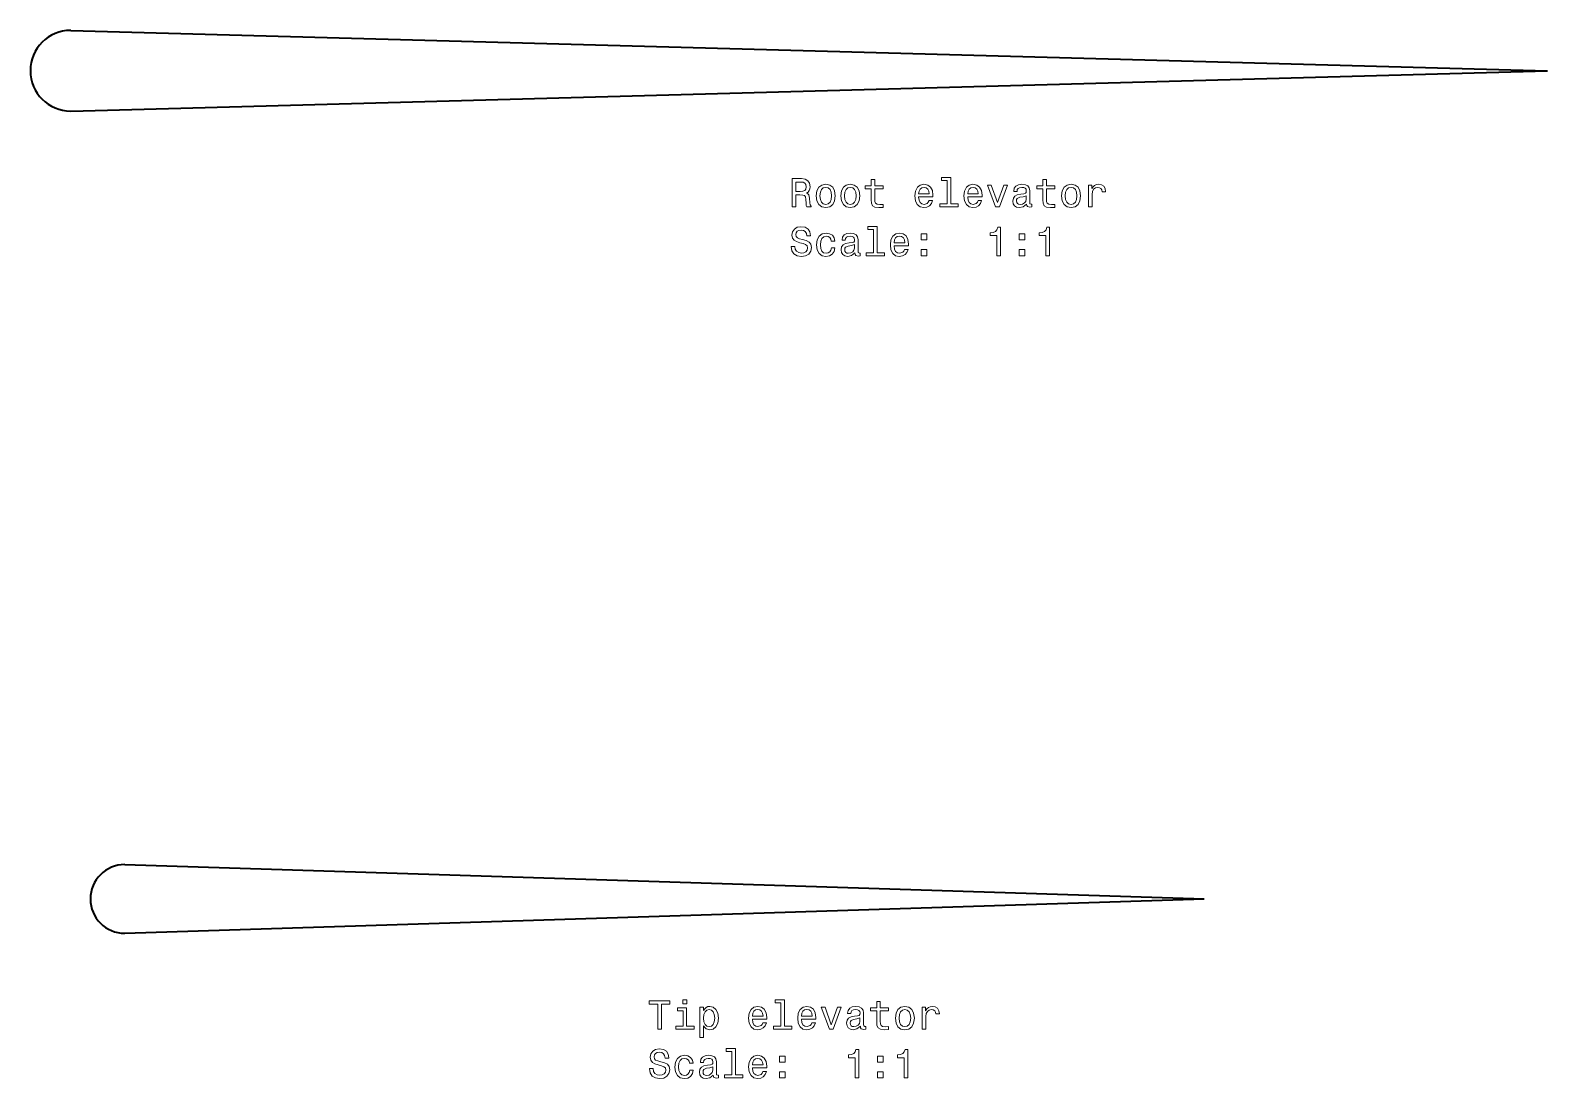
# Model space of a CAD drawing. Extents: x 54 to 241, y 34 to 164.
import ezdxf

# ---------------------------------------------------------------- set-up
doc = ezdxf.new("R2010")
doc.units = 0

msp = doc.modelspace()

# ---------------------------------------------------------------- linework, layer by layer
at = {"color": 7, "lineweight": 35}
for p, q in [((58.66053, 164.019287), (241.460541, 159.019287)), ((58.66053, 154.019287), (241.460541, 159.019287)), ((65.345322, 60.729946), (198.945328, 56.479946)), ((65.345322, 52.229946), (198.945328, 56.479946))]:
    msp.add_line(p, q, dxfattribs=at)
at = {"color": 7, "lineweight": 13}
for points in [[(147.953903, 142.162659), (148.422928, 142.162659), (148.422928, 143.64032), (148.902023, 143.64032), (149.255051, 143.625198), (149.476959, 143.554596), (149.597992, 143.388168), (149.648422, 143.090607), (149.673645, 142.636719), (149.703903, 142.339172), (149.76442, 142.162659), (150.293961, 142.162659), (150.293961, 142.258484), (150.177963, 142.399689), (150.137619, 142.661942), (150.102325, 143.226776), (150.016586, 143.64537), (149.900589, 143.776489), (149.71904, 143.872314), (149.920761, 143.998398), (150.061966, 144.174911), (150.152756, 144.396805), (150.183014, 144.664093), (150.112411, 145.087738), (149.910675, 145.405457), (149.57782, 145.597092), (149.123932, 145.662659), (147.953903, 145.662659)], [(148.992813, 145.233978), (149.300446, 145.20372), (149.517303, 145.10791), (149.653473, 144.931396), (149.698853, 144.654007), (149.648422, 144.361511), (149.512268, 144.184998), (149.280273, 144.094208), (148.962555, 144.069), (148.422928, 144.069), (148.422928, 145.233978)], [(150.939499, 143.514236), (151.020187, 142.898972), (151.252167, 142.445084), (151.620331, 142.162659), (152.114563, 142.066833), (152.60376, 142.162659), (152.971909, 142.440033), (153.203903, 142.893921), (153.289642, 143.514236), (153.203903, 144.129517), (152.971909, 144.588455), (152.60376, 144.865829), (152.114563, 144.96669), (151.620331, 144.865829), (151.252167, 144.583405), (151.020187, 144.129517)], [(153.975525, 143.514236), (154.056213, 142.898972), (154.288193, 142.445084), (154.656357, 142.162659), (155.150589, 142.066833), (155.639786, 142.162659), (156.007935, 142.440033), (156.239929, 142.893921), (156.325668, 143.514236), (156.239929, 144.129517), (156.007935, 144.588455), (155.639786, 144.865829), (155.150589, 144.96669), (154.656357, 144.865829), (154.288193, 144.583405), (154.056213, 144.129517)], [(157.737762, 144.401855), (157.737762, 143.045227), (157.768021, 142.606461), (157.909241, 142.303864), (158.19165, 142.12735), (158.670761, 142.066833), (159.195251, 142.092056), (159.195251, 142.475342), (158.811966, 142.445084), (158.463989, 142.485428), (158.27739, 142.611511), (158.196701, 142.823318), (158.181564, 143.120865), (158.181564, 144.401855), (159.195251, 144.401855), (159.195251, 144.78009), (158.181564, 144.78009), (158.181564, 145.571884), (157.737762, 145.571884), (157.737762, 144.78009), (156.971191, 144.78009), (156.971191, 144.401855)], [(163.603043, 143.388168), (165.37825, 143.388168), (165.383301, 143.59494), (165.302612, 144.174911), (165.080704, 144.608627), (164.727676, 144.870865), (164.258667, 144.96669), (163.799728, 144.865829), (163.446701, 144.583405), (163.219757, 144.124481), (163.139069, 143.519287), (163.214706, 142.898972), (163.44165, 142.445084), (163.789642, 142.162659), (164.24353, 142.066833), (164.636902, 142.132401), (164.959671, 142.303864), (165.196701, 142.576202), (165.33287, 142.939316), (164.894104, 142.939316), (164.803329, 142.737579), (164.672211, 142.586288), (164.299011, 142.465256), (164.011536, 142.520721), (163.794678, 142.697235), (163.653473, 142.984711), (163.603043, 143.373032)], [(167.133301, 145.410492), (167.133301, 142.535858), (166.220474, 142.535858), (166.220474, 142.162659), (168.484879, 142.162659), (168.484879, 142.535858), (167.577103, 142.535858), (167.577103, 145.783691), (166.437332, 145.783691), (166.437332, 145.410492)], [(169.675079, 143.388168), (171.450302, 143.388168), (171.455353, 143.59494), (171.374649, 144.174911), (171.152756, 144.608627), (170.799728, 144.870865), (170.330704, 144.96669), (169.871765, 144.865829), (169.518753, 144.583405), (169.291809, 144.124481), (169.211105, 143.519287), (169.286758, 142.898972), (169.513702, 142.445084), (169.861694, 142.162659), (170.315582, 142.066833), (170.708954, 142.132401), (171.031708, 142.303864), (171.268738, 142.576202), (171.404907, 142.939316), (170.966156, 142.939316), (170.875366, 142.737579), (170.744247, 142.586288), (170.371048, 142.465256), (170.083588, 142.520721), (169.86673, 142.697235), (169.725525, 142.984711), (169.675079, 143.373032)], [(173.134735, 142.162659), (173.60376, 142.162659), (174.592224, 144.870865), (174.133301, 144.870865), (173.371765, 142.687149), (172.595108, 144.870865), (172.131134, 144.870865)], [(176.96759, 142.515686), (176.96759, 142.500549), (176.992813, 142.329086), (177.068451, 142.208054), (177.386185, 142.112228), (177.633301, 142.152573), (177.633301, 142.495514), (177.52739, 142.480377), (177.386185, 142.545944), (177.360962, 142.747681), (177.360962, 144.149689), (177.300446, 144.507767), (177.123932, 144.759918), (176.816299, 144.911224), (176.382584, 144.96669), (175.958954, 144.906174), (175.646271, 144.734711), (175.449585, 144.467407), (175.384018, 144.114395), (175.384018, 144.084122), (175.78244, 144.084122), (175.817734, 144.295944), (175.92868, 144.447235), (176.110245, 144.538025), (176.367447, 144.573318), (176.614563, 144.548111), (176.791077, 144.472458), (176.896988, 144.341339), (176.932281, 144.159775), (176.912109, 143.947968), (176.831421, 143.842056), (176.6297, 143.791626), (176.25145, 143.751282), (175.817734, 143.660492), (175.510101, 143.499115), (175.328537, 143.246948), (175.273071, 142.873749), (175.323502, 142.540894), (175.479843, 142.293777), (175.731995, 142.137436), (176.079987, 142.08197), (176.549011, 142.187881)], [(178.989929, 144.401855), (178.989929, 143.045227), (179.020187, 142.606461), (179.161392, 142.303864), (179.443817, 142.12735), (179.922928, 142.066833), (180.447418, 142.092056), (180.447418, 142.475342), (180.064133, 142.445084), (179.716156, 142.485428), (179.529556, 142.611511), (179.448853, 142.823318), (179.433731, 143.120865), (179.433731, 144.401855), (180.447418, 144.401855), (180.447418, 144.78009), (179.433731, 144.78009), (179.433731, 145.571884), (178.989929, 145.571884), (178.989929, 144.78009), (178.223358, 144.78009), (178.223358, 144.401855)], [(181.299728, 143.514236), (181.380417, 142.898972), (181.612396, 142.445084), (181.98056, 142.162659), (182.474792, 142.066833), (182.963989, 142.162659), (183.332138, 142.440033), (183.564133, 142.893921), (183.649872, 143.514236), (183.564133, 144.129517), (183.332138, 144.588455), (182.963989, 144.865829), (182.474792, 144.96669), (181.98056, 144.865829), (181.612396, 144.583405), (181.380417, 144.129517)], [(184.633301, 142.162659), (185.077103, 142.162659), (185.077103, 143.710922), (185.122498, 144.084122), (185.258652, 144.351425), (185.48056, 144.512802), (185.778107, 144.568283), (186.000015, 144.532974), (186.166443, 144.432114), (186.267303, 144.260635), (186.302612, 144.028656), (186.75145, 144.028656), (186.690933, 144.437149), (186.524506, 144.72966), (186.247131, 144.906174), (185.868881, 144.96669), (185.611679, 144.926346), (185.389771, 144.825485), (185.193085, 144.654007), (185.036758, 144.422028), (185.036758, 144.870865), (184.633301, 144.870865)], [(151.393387, 143.519287), (151.438766, 143.973175), (151.579987, 144.300995), (151.806931, 144.502716), (152.114563, 144.573318), (152.41716, 144.502716), (152.644104, 144.30603), (152.785309, 143.973175), (152.835754, 143.519287), (152.785309, 143.060349), (152.644104, 142.727493), (152.41716, 142.525772), (152.114563, 142.460205), (151.806931, 142.525772), (151.579987, 142.727493), (151.438766, 143.060349)], [(154.429413, 143.519287), (154.474792, 143.973175), (154.616013, 144.300995), (154.842957, 144.502716), (155.150589, 144.573318), (155.453186, 144.502716), (155.68013, 144.30603), (155.821335, 143.973175), (155.871765, 143.519287), (155.821335, 143.060349), (155.68013, 142.727493), (155.453186, 142.525772), (155.150589, 142.460205), (154.842957, 142.525772), (154.616013, 142.727493), (154.474792, 143.060349)], [(163.603043, 143.761368), (163.658508, 144.109344), (163.794678, 144.366547), (164.00145, 144.522888), (164.273788, 144.578369), (164.541077, 144.522888), (164.747849, 144.366547), (164.873932, 144.109344), (164.919327, 143.761368)], [(169.675079, 143.761368), (169.73056, 144.109344), (169.86673, 144.366547), (170.073502, 144.522888), (170.34584, 144.578369), (170.613129, 144.522888), (170.819901, 144.366547), (170.945984, 144.109344), (170.991364, 143.761368)], [(176.91716, 143.110779), (176.856644, 142.848541), (176.695251, 142.646805), (176.453186, 142.515686), (176.15564, 142.470291), (175.963989, 142.495514), (175.82782, 142.576202), (175.742096, 142.717407), (175.716873, 142.914093), (175.737045, 143.090607), (175.817734, 143.21669), (176.140503, 143.35791), (176.549011, 143.418427), (176.91716, 143.539459)], [(181.753616, 143.519287), (181.799011, 143.973175), (181.940216, 144.300995), (182.16716, 144.502716), (182.474792, 144.573318), (182.77739, 144.502716), (183.004333, 144.30603), (183.145538, 143.973175), (183.195984, 143.519287), (183.145538, 143.060349), (183.004333, 142.727493), (182.77739, 142.525772), (182.474792, 142.460205), (182.16716, 142.525772), (181.940216, 142.727493), (181.799011, 143.060349)], [(148.281708, 137.270721), (147.822784, 137.270721), (147.923645, 136.736145), (148.175812, 136.342773), (148.564133, 136.105743), (149.088623, 136.020004), (149.608078, 136.100693), (149.996414, 136.322601), (150.24353, 136.670578), (150.334305, 137.129517), (150.258652, 137.54306), (150.046844, 137.810349), (149.703903, 137.986862), (149.244965, 138.117996), (148.851593, 138.213806), (148.594391, 138.324768), (148.448135, 138.486145), (148.402756, 138.738312), (148.448135, 138.965256), (148.579269, 139.136719), (148.780991, 139.252716), (149.058365, 139.29306), (149.34079, 139.24263), (149.562698, 139.106461), (149.708954, 138.879517), (149.779556, 138.571884), (150.23848, 138.571884), (150.23848, 138.58197), (150.157791, 139.05603), (149.920761, 139.409058), (149.547562, 139.630966), (149.043243, 139.706604), (148.589355, 139.630966), (148.236328, 139.419144), (148.009384, 139.091339), (147.92868, 138.667709), (147.994247, 138.289459), (148.185898, 138.032257), (148.48848, 137.860779), (148.902023, 137.72966), (149.310532, 137.613663), (149.618164, 137.502716), (149.804764, 137.341339), (149.870331, 137.079086), (149.809814, 136.811798), (149.653473, 136.610062), (149.416443, 136.483978), (149.108795, 136.443634), (148.765869, 136.499115), (148.503616, 136.660492), (148.337189, 136.922745)], [(158.025223, 139.363663), (158.025223, 136.489029), (157.112411, 136.489029), (157.112411, 136.115829), (159.376816, 136.115829), (159.376816, 136.489029), (158.46904, 136.489029), (158.46904, 139.736862), (157.329269, 139.736862), (157.329269, 139.363663)], [(173.275955, 136.115829), (173.734879, 136.115829), (173.734879, 139.641052), (173.391937, 139.641052), (173.301163, 139.333405), (173.119614, 139.126633), (172.842224, 139.0056), (172.458954, 138.965256), (172.458954, 138.607178), (173.275955, 138.607178)], [(179.347992, 136.115829), (179.806931, 136.115829), (179.806931, 139.641052), (179.463989, 139.641052), (179.373215, 139.333405), (179.19165, 139.126633), (178.914276, 139.0056), (178.530991, 138.965256), (178.530991, 138.607178), (179.347992, 138.607178)], [(152.795395, 137.926346), (153.234161, 137.926346), (153.143387, 138.329803), (152.926529, 138.647537), (152.588623, 138.844223), (152.149872, 138.919861), (151.665726, 138.819), (151.297562, 138.536575), (151.065582, 138.077652), (150.984879, 137.462372), (151.060532, 136.852142), (151.287476, 136.398254), (151.645538, 136.115829), (152.134735, 136.020004), (152.568451, 136.095657), (152.906357, 136.307465), (153.138336, 136.64032), (153.239212, 137.084122), (152.815582, 137.084122), (152.739929, 136.801712), (152.598709, 136.58989), (152.396988, 136.458771), (152.149872, 136.418427), (151.842224, 136.483978), (151.620331, 136.685715), (151.484161, 137.013519), (151.438766, 137.477509), (151.484161, 137.931396), (151.625366, 138.259201), (151.852325, 138.460938), (152.149872, 138.53154), (152.412109, 138.486145), (152.608795, 138.370148), (152.739929, 138.178513)], [(155.715424, 136.468857), (155.715424, 136.45372), (155.740646, 136.282257), (155.816299, 136.161224), (156.134018, 136.065399), (156.381134, 136.105743), (156.381134, 136.448685), (156.275223, 136.433548), (156.134018, 136.499115), (156.108795, 136.700851), (156.108795, 138.102859), (156.048279, 138.460938), (155.871765, 138.713089), (155.564133, 138.864395), (155.130417, 138.919861), (154.706787, 138.859344), (154.394104, 138.687881), (154.197418, 138.420578), (154.131851, 138.067566), (154.131851, 138.037292), (154.530273, 138.037292), (154.565582, 138.249115), (154.676529, 138.400406), (154.858078, 138.491196), (155.11528, 138.526489), (155.362411, 138.501282), (155.538925, 138.425629), (155.644821, 138.29451), (155.68013, 138.112946), (155.659958, 137.901138), (155.579269, 137.795227), (155.377533, 137.744797), (154.999298, 137.704453), (154.565582, 137.613663), (154.257935, 137.452286), (154.076385, 137.200119), (154.020905, 136.82692), (154.071335, 136.494064), (154.227676, 136.246948), (154.479843, 136.090607), (154.82782, 136.035141), (155.296844, 136.141052)], [(155.664993, 137.06395), (155.604477, 136.801712), (155.4431, 136.599976), (155.201019, 136.468857), (154.903473, 136.423462), (154.711823, 136.448685), (154.575668, 136.529373), (154.489929, 136.670578), (154.464706, 136.867264), (154.484879, 137.043777), (154.565582, 137.169861), (154.888336, 137.311081), (155.296844, 137.371597), (155.664993, 137.49263)], [(160.567017, 137.341339), (162.342224, 137.341339), (162.347275, 137.548111), (162.266586, 138.128082), (162.044678, 138.561798), (161.69165, 138.824036), (161.222641, 138.919861), (160.763702, 138.819), (160.410675, 138.536575), (160.183731, 138.077652), (160.103043, 137.472458), (160.17868, 136.852142), (160.40564, 136.398254), (160.753616, 136.115829), (161.207504, 136.020004), (161.600876, 136.085571), (161.923645, 136.257034), (162.160675, 136.529373), (162.296844, 136.892487), (161.858078, 136.892487), (161.767303, 136.69075), (161.636185, 136.539459), (161.262985, 136.418427), (160.975525, 136.473892), (160.758652, 136.650406), (160.617447, 136.937881), (160.567017, 137.326202)], [(160.567017, 137.714539), (160.622498, 138.062515), (160.758652, 138.319717), (160.965424, 138.476059), (161.237762, 138.53154), (161.505051, 138.476059), (161.711823, 138.319717), (161.837906, 138.062515), (161.883301, 137.714539)], [(163.910675, 138.072601), (164.606644, 138.072601), (164.606644, 138.824036), (163.910675, 138.824036)], [(176.054764, 138.072601), (176.750732, 138.072601), (176.750732, 138.824036), (176.054764, 138.824036)], [(163.910675, 136.115829), (164.606644, 136.115829), (164.606644, 136.867264), (163.910675, 136.867264)], [(176.054764, 136.115829), (176.750732, 136.115829), (176.750732, 136.867264), (176.054764, 136.867264)], [(131.306351, 40.373318), (131.770325, 40.373318), (131.770325, 43.449688), (132.829407, 43.449688), (132.829407, 43.873318), (130.242233, 43.873318), (130.242233, 43.449688), (131.306351, 43.449688)], [(134.902176, 43.994354), (134.433151, 43.994354), (134.433151, 43.490032), (134.902176, 43.490032)], [(146.557068, 43.621155), (146.557068, 40.746517), (145.644241, 40.746517), (145.644241, 40.373318), (147.908661, 40.373318), (147.908661, 40.746517), (147.00087, 40.746517), (147.00087, 43.994354), (145.861099, 43.994354), (145.861099, 43.621155)], [(158.413696, 42.612511), (158.413696, 41.255882), (158.443954, 40.817123), (158.585175, 40.514526), (158.867584, 40.338017), (159.346695, 40.277496), (159.871185, 40.302711), (159.871185, 40.685997), (159.4879, 40.655739), (159.139923, 40.696083), (158.953323, 40.822166), (158.872635, 41.033981), (158.857498, 41.331532), (158.857498, 42.612511), (159.871185, 42.612511), (159.871185, 42.990753), (158.857498, 42.990753), (158.857498, 43.782539), (158.413696, 43.782539), (158.413696, 42.990753), (157.647125, 42.990753), (157.647125, 42.612511)], [(134.887039, 40.746517), (134.887039, 42.990753), (133.747269, 42.990753), (133.747269, 42.612511), (134.443237, 42.612511), (134.443237, 40.746517), (133.535461, 40.746517), (133.535461, 40.373318), (135.804901, 40.373318), (135.804901, 40.746517)], [(136.985016, 42.662945), (136.985016, 43.081532), (136.541214, 43.081532), (136.541214, 39.324326), (136.985016, 39.324326), (136.985016, 40.786861), (137.141357, 40.549831), (137.317871, 40.39349), (137.761673, 40.277496), (138.185303, 40.373318), (138.518158, 40.660782), (138.735016, 41.114674), (138.81572, 41.729946), (138.735016, 42.340176), (138.518158, 42.794067), (138.185303, 43.076488), (137.761673, 43.177353), (137.519608, 43.147095), (137.312836, 43.051273), (137.136322, 42.889889)], [(137.686035, 40.675911), (137.388474, 40.741474), (137.171616, 40.943203), (137.035461, 41.271011), (136.990067, 41.729946), (137.035461, 42.183838), (137.171616, 42.511646), (137.388474, 42.708332), (137.686035, 42.778938), (137.958359, 42.708332), (138.175232, 42.506603), (138.311386, 42.178795), (138.361816, 41.729946), (138.311386, 41.276054), (138.175232, 40.943203), (137.958359, 40.741474)], [(143.02681, 41.598824), (144.802032, 41.598824), (144.807068, 41.805595), (144.726379, 42.385567), (144.504471, 42.819283), (144.151443, 43.081532), (143.682434, 43.177353), (143.223495, 43.076488), (142.870468, 42.794067), (142.643524, 42.335133), (142.562836, 41.729946), (142.638489, 41.109631), (142.865433, 40.655739), (143.213409, 40.373318), (143.667297, 40.277496), (144.060669, 40.34306), (144.383438, 40.514526), (144.620468, 40.786861), (144.756638, 41.149975), (144.317871, 41.149975), (144.227097, 40.948246), (144.095978, 40.796947), (143.722778, 40.675911), (143.435303, 40.731388), (143.218445, 40.907898), (143.07724, 41.195362), (143.02681, 41.583691)], [(143.02681, 41.972019), (143.082291, 42.320004), (143.218445, 42.577209), (143.425232, 42.733547), (143.697556, 42.789024), (143.964844, 42.733547), (144.171616, 42.577209), (144.297699, 42.320004), (144.343094, 41.972019)], [(149.098862, 41.598824), (150.874069, 41.598824), (150.87912, 41.805595), (150.798431, 42.385567), (150.576523, 42.819283), (150.223495, 43.081532), (149.754471, 43.177353), (149.295547, 43.076488), (148.94252, 42.794067), (148.715576, 42.335133), (148.634872, 41.729946), (148.710526, 41.109631), (148.937469, 40.655739), (149.285461, 40.373318), (149.739349, 40.277496), (150.132721, 40.34306), (150.45549, 40.514526), (150.69252, 40.786861), (150.828674, 41.149975), (150.389923, 41.149975), (150.299149, 40.948246), (150.168015, 40.796947), (149.794815, 40.675911), (149.507355, 40.731388), (149.290497, 40.907898), (149.149292, 41.195362), (149.098862, 41.583691)], [(149.098862, 41.972019), (149.154327, 42.320004), (149.290497, 42.577209), (149.497269, 42.733547), (149.769608, 42.789024), (150.036896, 42.733547), (150.243668, 42.577209), (150.369751, 42.320004), (150.415131, 41.972019)], [(152.558502, 40.373318), (153.027527, 40.373318), (154.016006, 43.081532), (153.557068, 43.081532), (152.795547, 40.897812), (152.01889, 43.081532), (151.554901, 43.081532)], [(156.391357, 40.726345), (156.391357, 40.711212), (156.41658, 40.539745), (156.492233, 40.418705), (156.809952, 40.322884), (157.057068, 40.363232), (157.057068, 40.706169), (156.951157, 40.69104), (156.809952, 40.756603), (156.784729, 40.958332), (156.784729, 42.360348), (156.724213, 42.718418), (156.547699, 42.970581), (156.240067, 43.121876), (155.806351, 43.177353), (155.382721, 43.116833), (155.070038, 42.945362), (154.873352, 42.678074), (154.807785, 42.325047), (154.807785, 42.294788), (155.206207, 42.294788), (155.241501, 42.506603), (155.352463, 42.657898), (155.534012, 42.748676), (155.791214, 42.783981), (156.03833, 42.758766), (156.214844, 42.683117), (156.320755, 42.551991), (156.356064, 42.370438), (156.335892, 42.158619), (156.255188, 42.052711), (156.053467, 42.002281), (155.675232, 41.961933), (155.241501, 41.871155), (154.933868, 41.709774), (154.752319, 41.457611), (154.696838, 41.084412), (154.747269, 40.75156), (154.90361, 40.50444), (155.155777, 40.348103), (155.503754, 40.292625), (155.972778, 40.398533)], [(156.340927, 41.321445), (156.280411, 41.059196), (156.119034, 40.857468), (155.876953, 40.726345), (155.579407, 40.680954), (155.387756, 40.706169), (155.251587, 40.786861), (155.165863, 40.928074), (155.14064, 41.12476), (155.160812, 41.301273), (155.241501, 41.427353), (155.56427, 41.568562), (155.972778, 41.629082), (156.340927, 41.750118)], [(160.723495, 41.724903), (160.804184, 41.109631), (161.036179, 40.655739), (161.404327, 40.373318), (161.89856, 40.277496), (162.387756, 40.373318), (162.75592, 40.650696), (162.9879, 41.104588), (163.073639, 41.724903), (162.9879, 42.340176), (162.75592, 42.79911), (162.387756, 43.076488), (161.89856, 43.177353), (161.404327, 43.076488), (161.036179, 42.794067), (160.804184, 42.340176)], [(161.177383, 41.729946), (161.222778, 42.183838), (161.363983, 42.511646), (161.590927, 42.713375), (161.89856, 42.783981), (162.201157, 42.713375), (162.428101, 42.516689), (162.569305, 42.183838), (162.619751, 41.729946), (162.569305, 41.271011), (162.428101, 40.93816), (162.201157, 40.736431), (161.89856, 40.670868), (161.590927, 40.736431), (161.363983, 40.93816), (161.222778, 41.271011)], [(164.057068, 40.373318), (164.50087, 40.373318), (164.50087, 41.921589), (164.546265, 42.294788), (164.682434, 42.56208), (164.904327, 42.723461), (165.201874, 42.778938), (165.423782, 42.743633), (165.59021, 42.642769), (165.691071, 42.471302), (165.726379, 42.239311), (166.175217, 42.239311), (166.1147, 42.647812), (165.948273, 42.940319), (165.670898, 43.116833), (165.292664, 43.177353), (165.035461, 43.137005), (164.813553, 43.03614), (164.616867, 42.864674), (164.460526, 42.632683), (164.460526, 43.081532), (164.057068, 43.081532)], [(130.741501, 35.481388), (130.282578, 35.481388), (130.383438, 34.946804), (130.635605, 34.553432), (131.023926, 34.316402), (131.548416, 34.230667), (132.067871, 34.311359), (132.456207, 34.53326), (132.703323, 34.881245), (132.794098, 35.340176), (132.718445, 35.753723), (132.506638, 36.021011), (132.163696, 36.197525), (131.704758, 36.328651), (131.311386, 36.424473), (131.054184, 36.535423), (130.907928, 36.696804), (130.862549, 36.948967), (130.907928, 37.175911), (131.039063, 37.347382), (131.240784, 37.463375), (131.518158, 37.503723), (131.800583, 37.453289), (132.022491, 37.317123), (132.168747, 37.090176), (132.239349, 36.782539), (132.698273, 36.782539), (132.698273, 36.792625), (132.617584, 37.266689), (132.380554, 37.619717), (132.007355, 37.841618), (131.503036, 37.917267), (131.049149, 37.841618), (130.696121, 37.629803), (130.469177, 37.301994), (130.388474, 36.878361), (130.454041, 36.500118), (130.645691, 36.242916), (130.948273, 36.071445), (131.361816, 35.940323), (131.770325, 35.824326), (132.077957, 35.713375), (132.264557, 35.551994), (132.330124, 35.289745), (132.269608, 35.022453), (132.113266, 34.820724), (131.876236, 34.694645), (131.568588, 34.654297), (131.225662, 34.709774), (130.963409, 34.871159), (130.796982, 35.133404)], [(140.485016, 37.574326), (140.485016, 34.699688), (139.572205, 34.699688), (139.572205, 34.326488), (141.836609, 34.326488), (141.836609, 34.699688), (140.928833, 34.699688), (140.928833, 37.947525), (139.789063, 37.947525), (139.789063, 37.574326)], [(155.735748, 34.326488), (156.194672, 34.326488), (156.194672, 37.851704), (155.851746, 37.851704), (155.760956, 37.544067), (155.579407, 37.337296), (155.302032, 37.216259), (154.918747, 37.175911), (154.918747, 36.817844), (155.735748, 36.817844)], [(161.807785, 34.326488), (162.266724, 34.326488), (162.266724, 37.851704), (161.923782, 37.851704), (161.833008, 37.544067), (161.651443, 37.337296), (161.374069, 37.216259), (160.990784, 37.175911), (160.990784, 36.817844), (161.807785, 36.817844)], [(135.255188, 36.137009), (135.693954, 36.137009), (135.60318, 36.540466), (135.386322, 36.858189), (135.048416, 37.054874), (134.609665, 37.130524), (134.125519, 37.029659), (133.757355, 36.747238), (133.525375, 36.288303), (133.444672, 35.673031), (133.520325, 35.062801), (133.747269, 34.60891), (134.105347, 34.326488), (134.594528, 34.230667), (135.028244, 34.306316), (135.36615, 34.518131), (135.598129, 34.850983), (135.699005, 35.294788), (135.27536, 35.294788), (135.199722, 35.012367), (135.058502, 34.800552), (134.856781, 34.66943), (134.609665, 34.629082), (134.302032, 34.694645), (134.080124, 34.896374), (133.943954, 35.224182), (133.89856, 35.68816), (133.943954, 36.142052), (134.085159, 36.46986), (134.312119, 36.671589), (134.609665, 36.742195), (134.871918, 36.696804), (135.068604, 36.580811), (135.199722, 36.389168)], [(138.175232, 34.679516), (138.175232, 34.664383), (138.200439, 34.492916), (138.276093, 34.371876), (138.593811, 34.276054), (138.840927, 34.316402), (138.840927, 34.65934), (138.735016, 34.644211), (138.593811, 34.709774), (138.568604, 34.911503), (138.568604, 36.313519), (138.508072, 36.671589), (138.331558, 36.923752), (138.023926, 37.075047), (137.59021, 37.130524), (137.16658, 37.070004), (136.853897, 36.898533), (136.657211, 36.631245), (136.591644, 36.278217), (136.591644, 36.247959), (136.990067, 36.247959), (137.025375, 36.459774), (137.136322, 36.611069), (137.317871, 36.701847), (137.575073, 36.737152), (137.822205, 36.711937), (137.998718, 36.636288), (138.104614, 36.505161), (138.139923, 36.323608), (138.119751, 36.11179), (138.039063, 36.005882), (137.837326, 35.955452), (137.459091, 35.915104), (137.025375, 35.824326), (136.717728, 35.662945), (136.536179, 35.410782), (136.480698, 35.037582), (136.531128, 34.704731), (136.687469, 34.457611), (136.939636, 34.301273), (137.287613, 34.245796), (137.756638, 34.351704)], [(138.124786, 35.274616), (138.06427, 35.012367), (137.902893, 34.810638), (137.660812, 34.679516), (137.363266, 34.634125), (137.171616, 34.65934), (137.035461, 34.740032), (136.949722, 34.881245), (136.9245, 35.07793), (136.944672, 35.254444), (137.025375, 35.380524), (137.348129, 35.521732), (137.756638, 35.582253), (138.124786, 35.703289)], [(143.02681, 35.551994), (144.802032, 35.551994), (144.807068, 35.758766), (144.726379, 36.338737), (144.504471, 36.772453), (144.151443, 37.034702), (143.682434, 37.130524), (143.223495, 37.029659), (142.870468, 36.747238), (142.643524, 36.288303), (142.562836, 35.683117), (142.638489, 35.062801), (142.865433, 34.60891), (143.213409, 34.326488), (143.667297, 34.230667), (144.060669, 34.29623), (144.383438, 34.467697), (144.620468, 34.740032), (144.756638, 35.103146), (144.317871, 35.103146), (144.227097, 34.901417), (144.095978, 34.750118), (143.722778, 34.629082), (143.435303, 34.684559), (143.218445, 34.861069), (143.07724, 35.148533), (143.02681, 35.536861)], [(143.02681, 35.92519), (143.082291, 36.273174), (143.218445, 36.53038), (143.425232, 36.686718), (143.697556, 36.742195), (143.964844, 36.686718), (144.171616, 36.53038), (144.297699, 36.273174), (144.343094, 35.92519)], [(146.370468, 36.28326), (147.066437, 36.28326), (147.066437, 37.034702), (146.370468, 37.034702)], [(158.514557, 36.28326), (159.210526, 36.28326), (159.210526, 37.034702), (158.514557, 37.034702)], [(146.370468, 34.326488), (147.066437, 34.326488), (147.066437, 35.07793), (146.370468, 35.07793)], [(158.514557, 34.326488), (159.210526, 34.326488), (159.210526, 35.07793), (158.514557, 35.07793)]]:
    msp.add_lwpolyline(points, close=True, dxfattribs=at)
at = {"color": 7, "lineweight": 35}
for centre, radius in [((58.66053, 159.019287), 5), ((65.345322, 56.479946), 4.25)]:
    msp.add_arc(centre, radius, 90.000003, 269.999997, dxfattribs=at)

doc.saveas('drawing.dxf')
